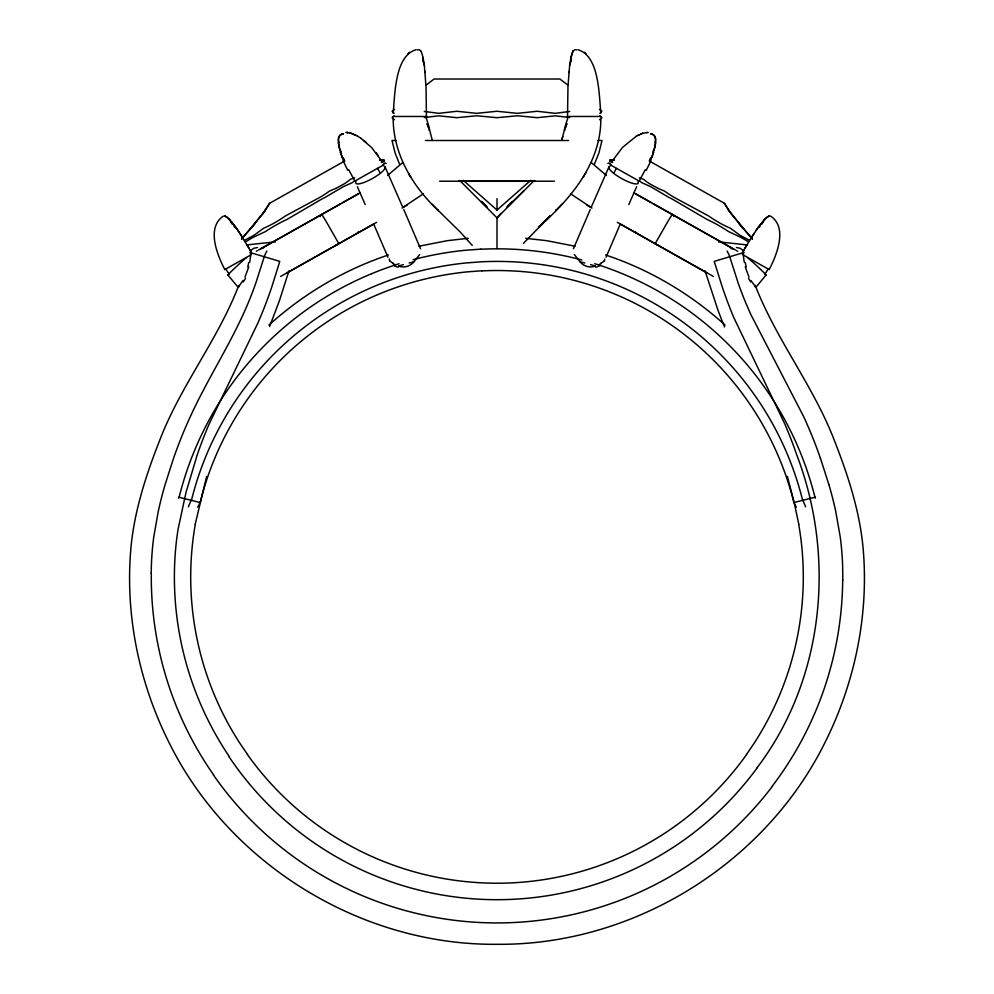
<?xml version="1.0" encoding="UTF-8"?>
<svg xmlns="http://www.w3.org/2000/svg" width="994" height="994" viewBox="0 0 994 994"><rect width="100%" height="100%" fill="white"/><g stroke="black" fill="none" stroke-linecap="round" stroke-linejoin="round"><path stroke-width="1.49" d="M426.463 118.547L426.053 87.186L424.351 65.38A74.649 48.482 90 0 0 423.941 62.647L423.27 59.044A38.791 25.198 -90 0 0 423.096 58.236L422.798 56.981A16.649 8.3 90 0 0 420.686 50.619M426.463 118.696L427.432 121.728M393.152 113.241C394.991 95.337 394.593 55.602 416.2 49.7M151.187 573.265L151.349 566.344A297.107 297.057 -18.4 0 1 153.747 537.046L158.245 511.488A395.401 395.314 -27.7 0 1 165.079 484.65L173.552 458.296A457.066 456.917 -36 0 1 190.351 416.561C206.665 380.864 228.135 347.813 244.251 312.029A368.699 368.563 -75.5 0 0 255.806 283.116L264.665 255.458L266.864 251.035M600.823 119.056C600.923 163.55 570.171 199.471 538.562 227.191L550.502 215.623L523.44 243.319M571.14 57.242L571.202 56.981A16.649 8.3 90 0 1 573.314 50.619A16.649 8.3 -90 0 0 571.277 57.043L570.904 58.236A38.791 25.198 90 0 0 570.73 59.044L570.071 62.572A74.649 48.482 -90 0 0 569.649 65.38L567.996 86.056L567.499 116.472L600.848 116.472M568.854 72.574L568.966 71.456M250.774 254.712L249.78 262.081M655.332 142.577L655.406 141.856A16.96 14.04 -63.8 0 0 655.543 139.93L655.493 139.52A7.12 5.84 -64.6 0 0 654.872 136.538M655.344 142.453L655.419 141.869A10.946 9.108 -63.4 0 0 655.294 137.284M561.734 140.079L566.443 122.1M195.234 524.149L206.653 476.387M238.771 286.819L238.138 287.328L243.095 280.445M570.904 58.236L570.916 58.174A38.841 25.235 -90 0 0 570.73 59.044M564.679 128.735L566.307 126.437M654.611 146.441L654.748 145.869A30.603 25.732 -62.9 0 0 655.456 142.701M178.572 498.168L178.808 497.199L199.819 502.467A13.158 13.158 0 0 1 198.75 505.35L197.595 507.176M565.35 126.027L567.288 123.915M248.761 266.889L244.971 277.189M191.121 500.28L188.363 506.828M279.786 261.372L271.934 286.496A442.33 442.019 -75 0 1 257.757 323.323L209.15 424.003A445.672 445.523 -35.3 0 0 197.284 454.693L185.977 492.515L178.038 529.491A301.89 301.828 -18.1 0 0 174.994 557.274A321.286 321.224 -12.3 0 0 229.378 756.732M288.981 270.728L279.326 300.921L269.598 326.604M653.679 149.808L652.971 151.995M561.896 139.57L562.815 136.663M389.325 259.061L389.462 260.776M566.568 121.728L567.549 119.094M238.784 285.377C218.705 337.836 183.107 382.566 161.972 434.564C147.671 470.336 135.022 507.288 131.121 545.818C124.648 613.149 138.7 681.971 168.918 742.319C229.055 864.171 361.083 945.58 497 944.3C632.917 945.58 764.945 864.171 825.082 742.319C855.3 681.971 869.352 613.149 862.879 545.818C858.978 507.288 846.329 470.336 832.028 434.564C810.793 382.615 775.469 337.749 755.216 285.377M650.672 158.108L649.964 159.785M573.439 248.736L590.225 209.597M650.362 158.854L649.728 160.332M606.067 257.197L619.858 225.066M591.716 206.18L608.862 167.091M628.792 204.59L636.632 186.748M594.437 164.159L598.835 153.163L602.004 140.502L597.829 140.502M673.87 216.593L674.267 215.723L672.304 214.381A62.883 11.22 -59.4 0 0 668.03 221.153L655.183 243.642L658.227 245.443M604.538 260.776L604.675 259.061M645.268 169.788L639.154 181.082L610.092 164.755M250.6 252.638L250.6 251.109M769.194 269.573C776.786 254.936 787.869 227.651 770.685 216.133M743.164 251.32L743.748 250.488M743.524 250.898L743.4 252.638M743.748 250.289L744.344 249.457M745.015 248.289L744.146 249.606M744.73 248.575L745.798 246.922M745.127 247.891L747.003 244.872M745.922 246.524L754.744 232.484M583.118 177.429L585.839 172.869M241.579 239.007L263.05 213.548L269.61 203.298L344.831 160.929M611.819 161.649L622.43 147.485L636.247 136.265M759.317 227.278L759.95 226.297M751.315 237.79L754.297 233.143M263.05 213.548L269.61 203.298M419.617 254.601L413.951 261.757L409.168 263.012M755.191 231.813L756.919 229.291M755.9 230.596L760.907 223.898M746.494 754.446L753.651 743.984A305.506 305.506 0 0 0 798.679 524.161M757.093 229.042L757.627 228.297M762.51 222.457L763.852 220.618M757.192 767.592C824.324 679.026 835.917 557.286 796.691 454.705A445.71 445.536 39.1 0 0 784.825 424.016L733.659 317.272A441.883 441.522 74.9 0 1 722.116 286.483L714.214 261.372M758.099 227.44L764.895 219.301L764.2 220.183M265.647 209.771L250.202 229.254M766.026 275.065L755.862 287.328L755.229 286.819M607.868 163.588L608.49 163.053A40.058 5.417 68.2 0 1 609.136 163.128A37.921 5.132 68.2 0 1 610.912 164.569M761.951 222.594L763.901 220.345M241.641 238.92L255.321 223.29M534.312 180.423L497 217.897L497 248.587M501.038 213.387L497 217.897L459.675 180.411M409.478 52.235L407.913 53.9M764.187 219.836L766.051 218.021M599.867 113.341L601.879 111.266L599.432 109.39M556.218 210.02L555.559 210.691L561.921 204.205M512.792 201.384L507.263 206.963L523.751 190.798M764.982 219.189L765.827 218.369A15.941 9.331 -59.6 0 1 766.312 217.934A11.605 6.772 -59.5 0 1 767.579 216.916L767.654 216.903M506.592 207.547L512.159 202.018M394.133 115.838L392.121 117.69L394.456 119.74M463.204 180.299L497 210.057L530.796 180.299M599.544 119.74L601.879 117.69L599.867 115.838M268.902 325.1C303.394 293.913 344.235 269.66 388.393 254.986M387.61 175.453L402.831 162.469M394.568 109.39L392.121 111.266L394.133 113.341M425.941 85.26L434.08 79.011L559.92 79.011L568.059 85.26M766.859 217.313L768.847 216.145M423.357 193.818L402.036 208.044M251.296 250.028L254.029 248.214L257.558 247.543M335.773 245.443L338.817 243.642L325.97 221.153A62.883 11.22 59.4 0 0 321.696 214.381L319.733 215.723L320.13 216.593M223.315 216.133C206.131 227.651 217.214 254.936 224.806 269.573M251.109 254.153L252.116 253.582M256.315 251.209L257.409 250.6M258.515 249.979L360.064 192.774M260.59 248.972L263.957 247.146M264.416 246.885L270.853 243.257M271.412 242.946L279.562 238.349M280.159 238.013L302.71 225.303M303.195 225.029L341.153 203.646M342.781 202.739L358.3 193.992M357.43 232.658L358.499 232.049M280.581 276.456L376.689 222.308M402.856 207.56L406.993 205.236M286.707 273.077L374.092 223.861M383.908 164.755L354.846 181.082L348.732 169.788M224.818 269.56L226.21 268.778M226.495 268.616L250.737 254.998M636.235 136.265L642.621 133.295L648.237 132.475M601.295 263.497L598.798 264.727M637.788 135.408L639.366 134.612M564.977 130.226L564.542 130.202A13.605 3.715 -37.3 0 1 564.517 129.605M335.86 188.425L344.533 183.679A43.276 29.224 -20.2 0 0 350.323 179.392L354.585 177.752M335.86 188.425L329.685 191.01L324.367 194.613A75.345 48.756 -35.2 0 1 318.875 197.893L285.415 215.947A111.403 63.889 -54.4 0 1 274.791 222.681L274.555 222.818A109.675 62.908 -54.4 0 1 263.658 228.21L254.116 235.205L244.723 240.213M733.41 248.972L731.137 248.488M640.981 133.904L642.795 133.246M398.706 266.019L403.452 264.603M768.958 216.108L769.617 215.971A6.039 3.491 -59 0 0 768.213 216.543A7.43 4.311 -59.3 0 0 767.654 216.878M714.872 261.186L743.897 252.526M418.946 246.226L447.163 240.697L468.224 238.299M569.711 111.452L555.261 113.341L537.133 111.266L517.464 113.341L497 111.266L476.536 113.341L456.867 111.266L438.739 113.341L424.289 111.452M424.289 117.516L438.739 115.826L456.867 117.69L476.536 115.764L497 117.69L517.464 115.764L537.133 117.69L555.261 115.826L569.711 117.516M345.912 132.463L351.379 133.295L357.753 136.265M246.636 244.934L275.45 241.853M480.897 249.121L464.857 250.314A330.393 330.393 0 0 0 413.119 259.695M481.978 270.766L466.994 271.896A308.774 308.774 0 0 0 379.857 293.752A305.456 305.456 0 0 0 200.142 502.542M646.361 132.475L647.231 132.426M614.354 160.096L609.732 160.27L609.62 161.04A39.164 5.144 -8.1 0 0 612.677 162.432M613.845 160.133L609.732 160.27L614.143 160.121M393.152 116.472L426.501 116.472M396.171 140.502L391.996 140.502L395.165 153.163L399.563 164.159M425.444 140.502L568.556 140.502M439.584 181.219L554.416 181.219M458.433 181.293L535.567 181.293M379.857 160.121L384.268 160.27L384.38 161.04A39.164 5.144 8.1 0 1 381.323 162.432M577.8 49.7C599.469 55.788 598.984 95.188 600.848 113.241M379.646 160.096L384.268 160.27M347.788 132.475L346.769 132.426L347.639 132.475M525.727 238.311L546.812 240.697L575.054 246.226M718.55 241.853L747.364 244.934M736.442 247.543L739.971 248.214L742.704 250.028M584.832 263.012L580.049 261.757L574.383 254.601M349.528 132.774L356.212 135.408M225.042 216.108L224.482 215.984A6.039 3.491 59 0 1 225.787 216.543A7.43 4.311 59.3 0 1 226.346 216.878L227.141 217.313M590.548 264.603L595.294 266.019M250.103 252.526L279.128 261.186M605.594 254.973C649.765 269.66 690.606 293.913 725.098 325.1M639.415 177.752L643.677 179.392A43.276 29.224 20.2 0 0 649.467 183.679L658.14 188.425M225.153 216.145L226.334 216.767M395.202 264.727L392.705 263.497M262.13 248.165L262.863 248.488M749.277 240.213L739.884 235.205L730.341 228.21A109.675 62.908 54.4 0 1 719.445 222.818L719.209 222.681A111.403 63.889 54.4 0 1 708.585 215.947L675.125 197.893A75.345 48.756 35.2 0 1 669.633 194.613L664.315 191.01L658.14 188.425M428.923 130.177L429.47 129.481A33.97 9.281 37.3 0 0 429.371 128.934L428.6 125.853M743.04 252.911L743.264 254.998L767.505 268.616M767.79 268.778L769.182 269.56M591.964 208.044L570.643 193.818M649.169 160.929L724.39 203.298L730.95 213.548L752.421 239.007M633.936 192.774L735.485 249.979M736.591 250.6L737.685 251.209M741.884 253.582L742.891 254.153M635.7 193.992L651.219 202.739M652.847 203.646L690.805 225.029M691.29 225.303L713.841 238.013M714.438 238.349L722.588 242.946M723.147 243.257L729.584 246.885M730.043 247.146L731.87 248.165M635.501 232.049L636.57 232.658M587.007 205.236L591.144 207.56M617.311 222.308L713.419 276.456M619.908 223.861L707.032 272.94M357.765 136.265L360.872 138.265M226.346 216.903L226.421 216.953A11.605 6.772 59.5 0 1 227.614 217.86A15.941 9.331 59.6 0 1 228.173 218.369L233.925 224.781M360.735 138.166L371.57 147.485L382.181 161.649M363.717 140.353L366.451 142.589M591.169 162.469L606.39 175.453M227.353 217.475L229.142 219.14M481.841 202.018L486.737 206.963L481.208 201.384L487.408 207.547M437.782 210.02L460.259 232.062L472.249 245.431M432.079 204.205L438.441 210.691C413.019 186.984 393.462 154.654 393.177 119.056M586.087 53.9L584.522 52.235M229.949 220.171L229.117 219.301L229.8 220.183M426.712 123.915L428.65 126.027M230.099 220.345L232.049 222.594M238.138 287.328L227.974 275.065M738.679 223.29L752.359 238.92M743.798 229.254L728.354 209.771L724.39 203.298M232.024 222.395L232.571 223.24M386.132 163.588L385.51 163.053A40.058 5.417 -68.2 0 0 384.864 163.128A37.921 5.132 -68.2 0 0 383.088 164.569M233.093 223.898L235.789 227.278M233.925 224.955L236.907 229.042M230.148 220.618L231.49 222.457M376.192 152.852L378.329 155.685M727.136 251.035L729.335 255.458L738.194 283.116A370.451 370.29 75.1 0 0 751.178 315.173L803.637 416.561A457.054 456.88 39.2 0 1 820.435 458.296M235.827 227.328L236.199 228.048M427.693 126.437L429.333 128.748M236.41 228.148L239.119 232.099M796.405 507.176L795.25 505.35A13.158 13.158 0 0 1 794.156 502.467L787.347 476.387M237.081 229.291L238.287 231.043M728.354 209.771L730.95 213.548M247.506 754.446L240.349 743.984A305.506 305.506 0 0 1 195.321 524.161M238.436 231.093L238.858 231.888M239.256 232.484L250.252 250.289M239.765 233.068L242.772 237.74M750.905 280.445L755.875 287.316M234.05 226.297L234.683 227.278M805.637 506.828L802.879 500.28M410.882 177.429L408.559 173.515L410.472 176.758M246.997 244.872L248.786 247.941M250.128 250.277L250.637 250.973M250.252 250.488L250.836 251.32M749.029 277.189L745.239 266.889M385.138 167.091L402.284 206.18M357.368 186.748L365.208 204.59M403.775 209.597L420.561 248.736M374.142 225.066L387.933 257.197M344.272 160.332L343.328 158.108M344.036 159.785L343.675 158.953M724.564 326.989L723.595 324.653A470.746 470.746 0 0 1 717.867 309.867L705.019 270.728M820.448 458.296L828.909 484.662M341.017 152.007L340.321 149.808M427.557 122.1L428.414 125.095M432.117 139.582L429.483 129.531M815.428 498.168L815.192 497.199L794.181 502.467L798.766 524.149M339.389 146.441L339.252 145.869A30.603 25.732 62.9 0 1 338.544 142.701M423.084 58.174L423.096 58.236A38.841 25.235 90 0 1 423.27 59.044M744.22 262.081L743.264 254.998M338.681 142.689L338.594 141.856A16.96 14.04 63.8 0 1 338.457 139.93L338.507 139.52A7.12 5.84 64.6 0 1 339.128 136.538M338.656 142.453L338.581 141.869A10.946 9.108 63.4 0 1 338.706 137.284M425.034 71.456L425.146 72.574M567.499 116.733L567.537 118.547M842.825 580.185L842.651 566.344A297.107 297.057 17.4 0 0 840.253 537.046L835.755 511.488A395.363 395.289 25.3 0 0 828.934 484.65M571.152 57.167L571.152 61.74M497 198.651L497 210.057M422.848 57.18L422.848 61.74M761.615 224.333A52.694 26.329 -65.7 0 1 762.684 222.768M768.089 268.914A18.973 17.78 -59 0 1 765.417 273.188M747.6 257.533A17.855 0.671 42.3 0 1 764.858 273.586A16.525 0.634 42.2 0 1 764.883 274.344M743.102 251.47A7.244 3.317 -72.6 0 1 743.35 252.389M746.221 266.964A29.298 10.586 73.2 0 1 745.264 262.528M750.781 281.973A17.345 6.287 69.6 0 1 748.544 278.419M743.599 253.656A10.897 2.684 78.2 0 1 743.736 253.93M231.316 222.768A52.694 26.329 65.7 0 1 232.385 224.333M228.583 273.188A18.973 17.78 59 0 1 225.911 268.914M246.4 257.533A17.855 0.671 -42.3 0 0 229.142 273.586A16.525 0.634 -42.2 0 0 229.117 274.344M250.65 252.389A7.244 3.317 72.6 0 1 250.898 251.47M248.736 262.528A29.298 10.586 -73.2 0 1 247.779 266.964M245.456 278.419A17.345 6.287 -69.6 0 1 243.219 281.973M250.264 253.93A10.897 2.684 -78.2 0 1 250.401 253.656M191.432 500.355A314.452 314.452 0 0 1 376.44 285.464A317.732 317.732 0 0 1 466.111 262.95L481.531 261.795A314.812 314.812 0 0 1 802.643 500.342M179.119 497.273A327.15 327.15 0 0 1 371.582 273.723M481.991 270.902A305.804 305.804 0 0 1 793.908 502.529M480.897 249.233A327.535 327.535 0 0 1 581.813 259.968M594.685 263.696A327.535 327.535 0 0 1 814.956 497.261M371.582 273.71A330.393 330.393 0 0 1 399.066 263.758M746.593 754.521A306.376 306.376 0 0 1 247.407 754.521M757.316 767.679A322.603 322.541 11.2 0 1 229.142 756.894M842.688 580.185A345.191 345.129 19.5 0 1 772.288 786.142M772.425 786.254A345.788 345.726 11.7 0 1 213.437 775.034M213.623 774.91A344.806 344.732 -12.4 0 1 151.312 573.265M609.943 166.371A17.855 4.051 29.3 0 0 613.223 172.956A16.525 3.74 29.4 0 0 634.097 183.691A18.066 4.1 29.4 0 0 637.999 181.678M614.193 172.496A18.973 9.505 -60 0 1 616.417 168.408M653.232 134.737A6.722 5.38 -69.7 0 0 652.896 134.525A6.883 5.504 -69.4 0 0 651.753 134.078A6.809 5.455 -68.6 0 1 653.741 135.134A6.772 5.517 -65.3 0 1 655.195 137.184M650.995 160.208A156.22 140.589 -60.7 0 1 646.237 170.272M653.518 152.231A89.907 78.762 -61.3 0 1 651.207 158.307M654.934 146.578A54.869 47.053 -62 0 1 653.468 151.61M653.232 134.724A7.095 5.715 -68.1 0 1 654.773 136.439M595.331 266.131A13.63 13.605 35.9 0 1 580.024 261.782M599.879 265.647A15.345 8.101 -15.4 0 1 595.766 267.262M604.128 260.838A9.654 3.044 -17.9 0 1 600.649 263.348M653.679 152.281A92.815 81.632 -61.2 0 1 651.045 159.115M655.705 142.701A39.81 33.846 -62.4 0 1 653.99 149.895M384.057 166.371A17.855 4.051 -29.3 0 1 380.777 172.956A16.525 3.74 -29.4 0 1 359.903 183.691A18.066 4.1 -29.4 0 1 356.001 181.678M377.583 168.408A18.973 9.505 60 0 1 379.807 172.496M340.768 134.737A6.722 5.38 69.7 0 1 341.104 134.525A6.883 5.504 69.4 0 1 342.247 134.078A6.809 5.455 68.6 0 0 340.259 135.134A6.772 5.517 65.3 0 0 338.805 137.184M347.763 170.272A156.22 140.589 60.7 0 1 343.005 160.208M342.793 158.307A89.907 78.762 61.3 0 1 340.482 152.231M340.532 151.61A54.869 47.053 62 0 1 339.066 146.578M339.227 136.439A7.095 5.715 68.1 0 1 340.768 134.724M413.976 261.782A13.63 13.605 -35.9 0 1 398.669 266.131M398.234 267.262A15.345 8.101 15.4 0 1 394.121 265.647M393.351 263.348A9.654 3.044 17.9 0 1 389.872 260.838M342.955 159.115A92.815 81.632 61.2 0 1 340.321 152.281M340.01 149.895A39.81 33.846 62.4 0 1 338.295 142.701M573.55 50.731A8.437 4.2 -90 0 1 576.47 49.936M569.649 65.368A74.811 48.582 -90 0 1 570.059 62.634M417.53 49.936A8.437 4.2 90 0 1 420.45 50.731M423.941 62.634A74.811 48.582 -90 0 1 424.351 65.368M748.345 241.828A101.189 36.716 5.9 0 0 746.941 240.921A107.824 39.126 5.9 0 0 740.828 237.355L728.478 231.527A124.151 58.547 10.5 0 0 706.709 219.264L673.907 200.042A77.47 48.147 23.9 0 0 668.266 197.036L650.61 186.648L641.813 182.71A45.065 24.825 53.1 0 0 639.987 181.306M245.655 241.828A101.189 36.716 -5.9 0 1 247.059 240.921A107.824 39.126 -5.9 0 1 253.172 237.355L265.522 231.527A124.151 58.547 -10.5 0 1 287.291 219.264L320.093 200.042A77.47 48.147 -23.9 0 1 325.734 197.036L343.39 186.648L352.187 182.71A45.065 24.825 -53.1 0 1 354.013 181.306M651.579 134.041A7.53 6.026 -68.1 0 0 651.219 133.979A6.734 5.392 -67.4 0 0 650.585 133.917A6.908 5.529 -68.9 0 1 651.567 134.041M342.781 133.979A7.53 6.026 68.1 0 0 342.421 134.041A6.908 5.529 68.9 0 1 343.464 133.904A6.734 5.392 67.4 0 0 342.768 133.979"/></g></svg>
